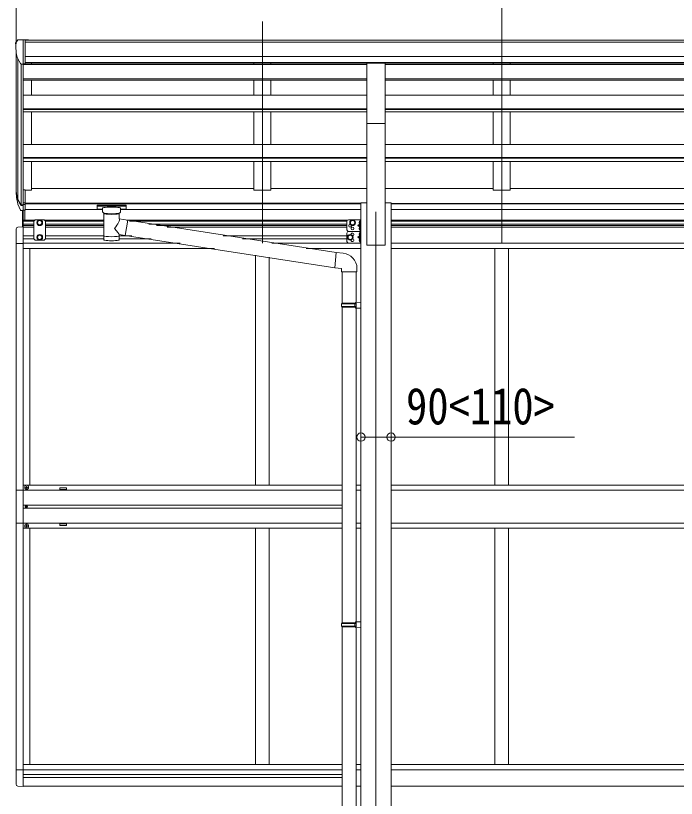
# Model space of a CAD drawing. Units: millimetres at full size, sheet at 1:25; details may follow other scales. Extents: x -6988 to 7066, y -4877 to 4823.
# Drawn here: x -228 to 1749, y -770 to 1572 of the extents above; entities that cross this region are included whole.
import ezdxf
from ezdxf.enums import TextEntityAlignment as Align

# ---------------------------------------------------------------- set-up
doc = ezdxf.new("R2010")
doc.units = ezdxf.units.MM
doc.header["$LTSCALE"] = 25
doc.header["$PDMODE"] = 32
doc.header["$PDSIZE"] = 25
for name, color, linetype, lineweight in [('0-1_本体', 4, 'Continuous', 9), ('0-2_部品', 7, 'Continuous', 9), ('0-8_PARTS2', 2, 'Continuous', 9), ('0-A_寸法', 6, 'Continuous', 9), ('1-1_GLASS', 4, 'Continuous', 9), ('1-2_GLASS_SEAL', 7, 'Continuous', 9)]:
    doc.layers.add(name, color=color, linetype=linetype, lineweight=lineweight)
doc.styles.add('ＭＳ ゴシック', font='')
doc.styles.get('ＭＳ ゴシック').set_extended_font_data('MS Gothic')

msp = doc.modelspace()

# ---------------------------------------------------------------- linework, layer by layer
at = {"layer": '0-1_本体'}
for p, q in [((-199.37, 1497.98), (4799.63, 1497.98)), ((-199.37, 1492.64), (4799.63, 1492.64)), ((-225.87, 1045.87), (-225.87, 1461.23)), ((-221.59, 1442.43), (-221.59, 1023.87)), ((-199.37, 1449.11), (4799.63, 1449.1)), ((-199.37, 1431.44), (4799.63, 1431.44)), ((822.63, 1429.06), (-199.37, 1429.06)), ((-180.87, 1429.06), (-180.87, 1425.92)), ((485.13, 1425.92), (485.13, 1429.06)), ((535.13, 1425.92), (535.13, 1429.06)), ((877.63, 1429.06), (3722.63, 1429.06)), ((1201.13, 1425.92), (1201.13, 1429.06)), ((1251.13, 1425.92), (1251.13, 1429.06)), ((-211.87, 1427.08), (-211.87, 1005.87)), ((-205.87, 1426.6), (-205.87, 1050.3)), ((822.63, 1425.92), (-205.87, 1425.92)), ((877.63, 1425.92), (3722.63, 1425.92)), ((822.63, 1382.44), (-205.87, 1382.44)), ((877.63, 1382.44), (3722.63, 1382.44)), ((822.63, 1378.36), (-205.87, 1378.36)), ((-180.87, 1378.33), (-180.87, 1333.34)), ((485.13, 1333.21), (485.13, 1378.36)), ((535.13, 1333.21), (535.13, 1378.36)), ((877.63, 1378.36), (3722.63, 1378.36)), ((1201.13, 1333.21), (1201.13, 1378.36)), ((1251.13, 1333.21), (1251.13, 1378.36)), ((822.63, 1333.21), (-205.87, 1333.21)), ((877.63, 1333.21), (3722.63, 1333.21)), ((822.63, 1292.47), (-205.87, 1292.47)), ((822.63, 1290.98), (-205.87, 1290.98)), ((822.63, 885.01), (822.63, 1297.65)), ((877.63, 885.01), (877.63, 1297.65)), ((877.63, 1292.47), (3722.63, 1292.47)), ((877.63, 1290.98), (3722.63, 1290.98)), ((822.63, 1284.19), (-205.87, 1284.19)), ((-180.87, 1284.16), (-180.87, 1185.9)), ((485.13, 1185.9), (485.13, 1284.19)), ((535.13, 1185.9), (535.13, 1284.19)), ((877.63, 1284.19), (3722.63, 1284.19)), ((1201.13, 1185.9), (1201.13, 1284.19)), ((1251.13, 1185.9), (1251.13, 1284.19)), ((822.73, 1185.9), (-205.87, 1185.9)), ((877.53, 1185.9), (3722.63, 1185.9)), ((822.8, 1146.69), (-205.87, 1146.69)), ((822.71, 1145.21), (-205.87, 1145.21)), ((822.73, 1135.55), (-205.87, 1135.55)), ((-180.87, 1135.64), (-180.87, 1049.47)), ((485.13, 1135.55), (485.13, 1049.47)), ((535.13, 1135.55), (535.13, 1049.47)), ((877.47, 1146.69), (3722.63, 1146.69)), ((877.53, 1135.55), (3722.63, 1135.55)), ((877.55, 1145.21), (3722.63, 1145.21)), ((1201.13, 1135.55), (1201.13, 1049.47)), ((1251.13, 1135.55), (1251.13, 1049.47)), ((-180.87, 1054.27), (485.13, 1054.27)), ((822.86, 1054.27), (535.13, 1054.27)), ((822.86, 1054.27), (535.13, 1054.27)), ((877.4, 1054.27), (1201.13, 1054.27)), ((1917.13, 1054.27), (1251.13, 1054.27)), ((-199.37, 1049.47), (-180.87, 1049.47)), ((485.13, 1049.47), (535.13, 1049.47)), ((1201.13, 1049.47), (1251.13, 1049.47)), ((-199.37, 1010.14), (804.93, 1010.14)), ((-199.37, 1008.78), (804.93, 1008.78)), ((804.93, 1011.39), (804.93, -1864.99)), ((804.93, 1011.39), (822.63, 1011.39)), ((877.63, 1011.39), (895.33, 1011.39)), ((895.33, 1011.39), (895.33, -1864.99)), ((895.33, 1009.97), (3704.8, 1009.97)), ((895.33, 1008.59), (3704.93, 1008.59)), ((-199.37, 991.41), (32.13, 991.41)), ((86.13, 991.41), (804.93, 991.41)), ((895.33, 991.41), (3704.93, 991.41)), ((822.37, 885.01), (877.37, 885.01))]:
    msp.add_line(p, q, dxfattribs=at)
at = {"layer": '0-2_部品'}
for p, q in [((-220.96, 1499.02), (-225.03, 1493.21)), ((-217.87, 1499.59), (-220.2, 1499.45)), ((-217.87, 1499.59), (-199.37, 1499.59)), ((-205.87, 1426.6), (-205.87, 1499.59)), ((-199.37, 1499.59), (-189.37, 1499.5)), ((-199.37, 1427.6), (-199.37, 1499.59)), ((-189.37, 1497.98), (-189.37, 1499.5)), ((-227.87, 1490.22), (-227.87, 1489.59)), ((-213.49, 1428.42), (-222.77, 1444.48)), ((822.63, 1429.72), (877.63, 1429.72)), ((822.63, 1248.79), (822.63, 1429.72)), ((877.63, 1248.79), (877.63, 1429.72)), ((-205.87, 1426.6), (-211.08, 1426.92)), ((-199.37, 1427.6), (-205.87, 1427.6)), ((822.63, 1248.79), (877.63, 1248.79)), ((-205.87, 1050.3), (-205.87, 988.42)), ((-199.37, 1050.3), (-205.87, 1050.3)), ((-199.37, 1050.3), (-199.37, 989.24)), ((-223.48, 1024.26), (-213.31, 1005.09)), ((-212.3, 1006.34), (-222.06, 1024.76)), ((-220.89, 1007.41), (-213.31, 989.92)), ((-199.37, 1011.99), (-205.87, 1011.99)), ((-205.87, 1005.59), (-211, 1005.59)), ((-205.87, 1003.59), (-210.71, 1003.59)), ((-205.87, 988.42), (-210.71, 988.42)), ((-199.37, 1006.59), (-205.87, 1006.59)), ((-199.37, 989.24), (-205.87, 989.24)), ((15.63, 1003.53), (15.63, 992.77)), ((15.63, 1003.33), (15.63, 1001.79)), ((17.63, 1004.19), (100.63, 1004.19)), ((17.63, 1002.01), (100.63, 1002.01)), ((17.63, 992.1), (32.13, 992.1)), ((32.13, 985.29), (32.13, 995.57)), ((86.13, 985.29), (86.13, 995.57)), ((86.13, 992.1), (100.63, 992.1)), ((102.63, 1003.53), (102.63, 992.77)), ((36.23, 980.79), (36.21, 900.5)), ((82.03, 963.22), (82.03, 980.81)), ((107.25, 959.31), (82.03, 963.23)), ((107.25, 959.31), (100.23, 914.06)), ((107.25, 959.31), (731.22, 862.52)), ((82.05, 900.5), (82.03, 917.13)), ((82.03, 916.88), (100.23, 914.06)), ((727.21, 816.69), (100.23, 914.06)), ((752.05, 860.69), (731.22, 862.52)), ((747.13, 804.95), (793.13, 804.95)), ((749.13, 804.95), (749.13, 710.95)), ((791.13, 804.95), (791.13, 713.51)), ((793.13, 804.95), (793.13, 815.87)), ((747.13, 708.95), (748.13, 710.95)), ((747.13, 708.95), (791.13, 708.95)), ((747.13, 708.95), (747.13, 700.95)), ((748.13, 710.95), (791.13, 710.95)), ((786.65, 708.95), (786.22, 710.95)), ((789.13, 713.45), (805.13, 713.92)), ((789.13, 711.45), (789.13, 713.45)), ((789.13, 711.45), (791.13, 711.45)), ((805.13, 713.92), (805.13, 695.98)), ((747.13, 700.95), (791.13, 700.95)), ((747.13, 700.95), (748.13, 698.95)), ((748.13, 698.95), (791.13, 698.95)), ((749.13, 698.95), (749.13, -245.24)), ((789.13, 696.45), (789.13, 698.45)), ((789.13, 696.45), (805.13, 695.98)), ((791.13, 696.39), (791.13, -242.68)), ((747.13, -247.24), (748.13, -245.24)), ((747.13, -247.24), (791.13, -247.24)), ((747.13, -247.24), (747.13, -255.24)), ((747.13, -255.24), (791.13, -255.24)), ((747.13, -255.24), (748.13, -257.24)), ((748.13, -245.24), (791.13, -245.24)), ((748.13, -257.24), (791.13, -257.24)), ((749.13, -257.24), (749.13, -1090.4)), ((786.65, -247.24), (786.22, -245.24)), ((789.13, -242.74), (805.13, -242.27)), ((789.13, -244.74), (789.13, -242.74)), ((789.13, -244.74), (791.13, -244.74)), ((805.13, -242.27), (805.13, -260.21)), ((789.13, -259.74), (789.13, -257.74)), ((789.13, -259.74), (805.13, -260.21)), ((791.13, -259.8), (791.13, -1087.84))]:
    msp.add_line(p, q, dxfattribs=at)
for points in [[(15.63, 1003.53), (15.67, 1003.72), (15.75, 1003.86), (15.85, 1003.95), (15.95, 1004.01), (16.07, 1004.06), (16.37, 1004.12), (16.86, 1004.17), (17.4, 1004.19), (17.63, 1004.19)], [(15.63, 992.77), (15.67, 992.57), (15.75, 992.43), (15.85, 992.34), (15.95, 992.28), (16.07, 992.23), (16.37, 992.17), (16.86, 992.13), (17.4, 992.1), (17.63, 992.1)], [(32.17, 985.35), (32.15, 985), (32.39, 984.04), (32.91, 983.16), (33.72, 982.32), (34.83, 981.52), (36.23, 980.79)], [(82.03, 980.81), (82.26, 980.9), (83.62, 981.63), (84.73, 982.48), (85.49, 983.35), (85.95, 984.25), (86.12, 985.13)], [(100.63, 1004.19), (100.98, 1004.19), (101.51, 1004.16), (101.96, 1004.11), (102.27, 1004.03), (102.44, 1003.93), (102.56, 1003.8), (102.62, 1003.62), (102.63, 1003.53)], [(100.63, 992.1), (100.98, 992.11), (101.51, 992.13), (101.96, 992.18), (102.27, 992.26), (102.44, 992.36), (102.56, 992.5), (102.62, 992.68), (102.63, 992.77)], [(731.22, 862.52), (727.21, 816.69), (747.13, 814.95), (747.13, 804.95)], [(786.65, 708.95), (786.65, 700.95), (786.22, 698.95)], [(789.13, 698.45), (791.13, 698.45), (791.13, 711.45)], [(786.65, -247.24), (786.65, -255.24), (786.22, -257.24)], [(789.13, -257.74), (791.13, -257.74), (791.13, -244.74)]]:
    msp.add_lwpolyline(points, dxfattribs=at)
for centre, radius, start, end in [((-220.14, 1498.45), 1, 93.5, 145), ((-224.87, 1490.22), 3, 93, 180), ((-25.87, 1489.59), 202, 180, 192.90261), ((-210.89, 1429.92), 3, 210, 266.5), ((-137.21, 1046.43), 89.07, 174.49576, 194.41188), ((-137.92, 1050.71), 88.05, 177.22392, 197.21071), ((-92.65, 1043.48), 133.22, 183.27987, 195.71302), ((-210.71, 1006.59), 3, 210, 270), ((-210.71, 991.42), 3, 210, 270), ((-211, 1007.09), 1.5, 210, 270), ((748.13, 815.87), 45, 0, 85)]:
    msp.add_arc(centre, radius, start, end, dxfattribs=at)
for centre, major_axis, ratio, start_param, end_param in [((17.63, 1001.79), (2, 0), 0.109601, 1.5707963, 3.1415927), ((59.13, 995.57), (27, 0), 0.122176, 6.2831853, 9.424778), ((70.13, 985.29), (16, 0), 0.361356, 6.2636979, 6.2831853), ((100.63, 1001.79), (2, 0), 0.109601, 0, 1.5707963), ((59.14, 980.34), (-22.91, 0.42), 0.072511, 0.0008029, 1.5715993), ((59.14, 978.72), (-22.91, 0.42), 0.072511, 0.0008029, 1.5715993), ((59.12, 980.34), (22.92, 0.42), 0.07247, 4.71158, 6.2823764), ((59.12, 978.72), (22.92, 0.42), 0.07247, 4.71158, 6.2823764), ((59.13, 936.68), (-22.81, -26.62), 0.234429, 1.6855472, 3.1268519), ((61.69, 939.33), (20.32, -22.25), 0.045535, 0.0389954, 1.3075346), ((59.13, 900.5), (22.92, 0), 0.101955, 3.1415499, 6.2833984), ((59.13, 912.94), (22.91, 0), 0.122865, 3.1415927, 6.2831853)]:
    msp.add_ellipse(centre, major_axis=major_axis, ratio=ratio, start_param=start_param, end_param=end_param, dxfattribs=at)
at = {"layer": '0-8_PARTS2'}
for p, q in [((510.13, 891.21), (510.13, 1553.74)), ((1226.13, 891.21), (1226.13, 1553.74)), ((850.13, 985.01), (850.13, -1964.99))]:
    msp.add_line(p, q, dxfattribs=at)
at = {"layer": '0-A_寸法'}
for p, q in [((-225.87, 2033.36), (-225.87, 1487.74)), ((1226.13, 1716.75), (1226.13, 1487.74)), ((805.13, 310.45), (895.13, 310.45)), ((895.13, 310.45), (1443.66, 310.45))]:
    msp.add_line(p, q, dxfattribs=at)
for p in [(805.13, 310.45), (895.13, 310.45)]:
    msp.add_point(p, dxfattribs=at)
at = {"layer": '1-1_GLASS'}
for p, q in [((-205.87, 959.89), (-170.37, 959.89)), ((-205.87, 956.39), (-173.37, 956.39)), ((-205.87, 947.39), (-173.37, 947.39)), ((-205.87, 943.89), (-173.37, 943.89)), ((-205.87, 939.59), (-205.87, 102.39)), ((-173.37, 938.89), (-205.87, 938.89)), ((-141.37, 959.89), (36.23, 959.89)), ((-138.37, 956.39), (36.23, 956.39)), ((-138.37, 947.39), (36.23, 947.39)), ((-138.37, 943.89), (36.23, 943.89)), ((36.23, 938.89), (-138.37, 938.89)), ((103.51, 959.89), (765.14, 959.89)), ((112.78, 956.39), (763.16, 956.39)), ((170.79, 947.39), (763.13, 947.39)), ((193.35, 943.89), (763.13, 943.89)), ((602.21, 938.89), (225.58, 938.89)), ((763.13, 938.89), (602.21, 938.89)), ((895.33, 959.89), (3704.93, 959.89)), ((895.33, 956.39), (3704.93, 956.39)), ((895.33, 947.39), (3704.93, 947.39)), ((895.33, 943.89), (3704.93, 943.89)), ((3704.93, 938.89), (895.33, 938.89)), ((-225.87, 890.19), (-225.87, 151.59)), ((-205.87, 912.89), (-173.37, 912.89)), ((-205.87, 903.89), (-173.37, 903.89)), ((264.24, 890.39), (-205.87, 890.39)), ((-138.37, 912.89), (36.23, 912.89)), ((-138.37, 903.89), (36.21, 903.89)), ((82.04, 912.89), (119.21, 912.89)), ((82.05, 903.89), (177.22, 903.89)), ((393.17, 912.89), (763.13, 912.89)), ((451.18, 903.89), (763.13, 903.89)), ((538.2, 890.39), (804.93, 890.39)), ((895.33, 890.39), (3704.93, 890.39)), ((367.37, 874.39), (-205.87, 874.39)), ((-185.87, 874.39), (-185.87, 166.89)), ((804.93, 874.39), (641.34, 874.39)), ((822.37, 885.01), (877.37, 885.01)), ((895.33, 874.39), (3704.93, 874.39)), ((1206.13, 874.39), (1206.13, 167.39)), ((1246.13, 874.39), (1246.13, 167.39)), ((490.13, 855.35), (490.13, 167.39)), ((530.13, 849.14), (530.13, 167.39)), ((-205.87, 166.89), (748.93, 166.89)), ((790.93, 166.89), (804.93, 166.89)), ((895.33, 166.89), (3704.93, 166.89)), ((-205.87, 151.39), (748.93, 151.39)), ((790.93, 151.39), (804.93, 151.39)), ((895.33, 151.39), (3704.93, 151.39)), ((748.93, 106.89), (-205.87, 106.89)), ((-205.87, 102.39), (-205.87, -734.61)), ((-205.87, 97.89), (748.93, 97.89)), ((-225.87, 53.19), (-225.87, -685.41)), ((-205.87, 53.39), (748.93, 53.39)), ((790.93, 53.39), (804.93, 53.39)), ((895.33, 53.39), (3704.93, 53.39)), ((748.93, 37.89), (-205.87, 37.89)), ((-185.87, 37.89), (-185.87, -669.61)), ((490.13, 37.89), (490.13, -669.61)), ((530.13, 37.89), (530.13, -669.61)), ((790.93, 37.89), (804.93, 37.89)), ((895.33, 37.89), (3704.93, 37.89)), ((1206.13, 37.89), (1206.13, -669.61)), ((1246.13, 37.89), (1246.13, -669.61)), ((-205.87, -669.61), (748.93, -669.61)), ((790.93, -669.61), (804.93, -669.61)), ((895.33, -669.61), (3704.93, -669.61)), ((-205.87, -685.61), (748.93, -685.61)), ((-205.87, -699.11), (746.93, -699.11)), ((790.93, -685.61), (804.93, -685.61)), ((895.33, -685.61), (3704.93, -685.61)), ((-205.87, -708.11), (748.93, -708.11)), ((-205.87, -734.11), (748.93, -734.11)), ((790.93, -734.11), (804.93, -734.11)), ((895.33, -734.11), (3704.93, -734.11))]:
    msp.add_line(p, q, dxfattribs=at)
for points in [[(-75.87, 153.39), (-95.87, 153.39), (-95.87, 158.39), (-75.87, 158.39)], [(-75.87, 51.39), (-95.87, 51.39), (-95.87, 46.39), (-75.87, 46.39)]]:
    msp.add_lwpolyline(points, close=True, dxfattribs=at)
at = {"layer": '1-2_GLASS_SEAL'}
for p, q in [((-207.37, 939.39), (-207.37, 988.42)), ((-205.87, 939.39), (-205.87, 989.24)), ((-200.37, 959.89), (-200.37, 989.24)), ((-169.37, 960.89), (-173.37, 956.89)), ((-142.37, 960.89), (-169.37, 960.89)), ((-142.37, 960.89), (-138.37, 956.89)), ((767.93, 960.89), (804.93, 960.89)), ((802.43, 960.89), (802.43, 925.89)), ((804.93, 960.89), (804.93, 925.89)), ((-205.87, 939.39), (-221.16, 938.59)), ((-173.37, 956.89), (-173.37, 903.4)), ((-138.37, 903.4), (-138.37, 956.89)), ((762.93, 955.89), (762.93, 930.89)), ((802.43, 943.39), (795.43, 943.39)), ((801.93, 956.39), (801.13, 956.25)), ((801.93, 948.39), (801.13, 948.54)), ((801.93, 938.39), (801.13, 938.25)), ((801.93, 948.39), (802.43, 948.48)), ((-226.37, 933.1), (-226.37, 890.19)), ((-155.87, 915.9), (-162.37, 912.15)), ((-149.37, 912.15), (-155.87, 915.9)), ((762.93, 920.89), (762.93, 895.89)), ((767.93, 925.89), (804.93, 925.89)), ((767.93, 925.89), (804.93, 925.89)), ((801.93, 930.39), (801.13, 930.54)), ((801.93, 921.39), (801.13, 921.25)), ((801.93, 913.39), (801.13, 913.54)), ((801.93, 930.39), (802.43, 930.48)), ((801.93, 913.39), (802.43, 913.48)), ((802.43, 925.89), (802.43, 890.89)), ((804.93, 925.89), (804.93, 890.89)), ((-205.87, 890.19), (-226.37, 890.19)), ((-169.37, 899.4), (-173.37, 903.4)), ((-142.37, 899.4), (-169.37, 899.4)), ((-162.37, 912.15), (-162.37, 904.64)), ((-162.37, 904.64), (-155.87, 900.89)), ((-155.87, 900.89), (-149.37, 904.64)), ((-149.37, 904.64), (-149.37, 912.15)), ((-142.37, 899.4), (-138.37, 903.4)), ((767.93, 890.89), (804.93, 890.89)), ((802.43, 908.39), (795.43, 908.39)), ((801.93, 903.39), (801.13, 903.25)), ((801.93, 895.39), (801.13, 895.54)), ((801.93, 895.39), (802.43, 895.48)), ((-196.37, 159.89), (-197.37, 159.89)), ((-193.37, 160.89), (-192.37, 160.89)), ((-197.1, 102.8), (-197.92, 102.8)), ((-194.64, 101.98), (-193.82, 101.98)), ((-196.37, 44.89), (-197.37, 44.89)), ((-193.37, 43.89), (-192.37, 43.89)), ((-205.87, -685.41), (-226.37, -685.41)), ((-226.37, -728.32), (-226.37, -685.41)), ((-205.87, -734.61), (-221.16, -733.81))]:
    msp.add_line(p, q, dxfattribs=at)
for points in [[(-162.37, 955.65), (-155.87, 959.4), (-149.37, 955.65)], [(-149.37, 955.65), (-149.37, 948.14), (-155.87, 944.39), (-162.37, 948.14), (-162.37, 955.65)], [(802.43, 948.39), (795.43, 943.39), (802.43, 938.39)], [(802.82, 952.39), (802.18, 953.58), (799.95, 954.69)], [(802.82, 952.39), (802.18, 951.21), (799.95, 950.09)], [(801.93, 948.39), (801.93, 956.39), (802.43, 956.31), (802.43, 948.48)], [(801.93, 930.39), (801.93, 938.39), (802.43, 938.31), (802.43, 930.48)], [(802.82, 934.39), (802.18, 935.58), (799.95, 936.69)], [(802.82, 934.39), (802.18, 933.21), (799.95, 932.09)], [(802.82, 917.39), (802.18, 918.58), (799.95, 919.69)], [(802.82, 917.39), (802.18, 916.21), (799.95, 915.09)], [(801.93, 913.39), (801.93, 921.39), (802.43, 921.31), (802.43, 913.48)], [(802.43, 913.39), (795.43, 908.39), (802.43, 903.39)], [(802.82, 899.39), (802.18, 900.58), (799.95, 901.69)], [(802.82, 899.39), (802.18, 898.21), (799.95, 897.09)], [(801.93, 895.39), (801.93, 903.39), (802.43, 903.31), (802.43, 895.48)], [(-205.87, 151.39), (-226.57, 151.39), (-226.57, 53.39), (-205.87, 53.39)], [(-197.37, 159.89), (-197.37, 160.89), (-196.37, 160.89)], [(-195.37, 161.89), (-195.37, 162.89), (-194.37, 162.89), (-194.37, 161.89)], [(-194.37, 158.89), (-194.37, 157.89), (-195.37, 157.89), (-195.37, 158.89)], [(-192.37, 160.89), (-192.37, 159.89), (-193.37, 159.89)], [(-197.92, 102.8), (-197.92, 101.98), (-197.1, 101.98)], [(-195.46, 103.62), (-195.46, 104.44), (-196.28, 104.44), (-196.28, 103.62)], [(-196.28, 101.16), (-196.28, 100.34), (-195.46, 100.34), (-195.46, 101.16)], [(-193.82, 101.98), (-193.82, 102.8), (-194.64, 102.8)], [(-194.37, 45.89), (-194.37, 46.89), (-195.37, 46.89), (-195.37, 45.89)], [(-197.37, 44.89), (-197.37, 43.89), (-196.37, 43.89)], [(-195.37, 42.89), (-195.37, 41.89), (-194.37, 41.89), (-194.37, 42.89)], [(-192.37, 43.89), (-192.37, 44.89), (-193.37, 44.89)]]:
    msp.add_lwpolyline(points, dxfattribs=at)
for points in [[(779.93, 944.39), (786.43, 948.14), (786.43, 955.65), (779.93, 959.4), (773.43, 955.65), (773.43, 948.14)], [(772.93, 900.89), (779.43, 904.64), (779.43, 912.15), (772.93, 915.9), (766.43, 912.15), (766.43, 904.64)]]:
    msp.add_lwpolyline(points, close=True, dxfattribs=at)
for centre, radius in [((-155.87, 951.89), 8.5), ((779.93, 951.89), 8.5), ((-155.87, 951.89), 7.5), ((-155.87, 951.89), 6.5), ((779.93, 951.89), 7.5), ((779.93, 951.89), 6.5), ((779.93, 934.89), 4.25), ((-155.87, 908.39), 8.5), ((-155.87, 908.39), 7.5), ((-155.87, 908.39), 6.5), ((772.93, 908.39), 8.5), ((772.93, 908.39), 7.5), ((772.93, 908.39), 6.5), ((-194.87, 160.39), 5.9), ((-195.87, 102.39), 3.75), ((-194.87, 44.39), 5.9)]:
    msp.add_circle(centre, radius, dxfattribs=at)
for centre, radius, start, end in [((767.93, 955.89), 5, 90, 180), ((-220.87, 933.1), 5.5, 93, 180), ((772.93, 943.39), 4.25, 94.76077, 6.29431), ((806.03, 952.39), 6.5, 147.94412, 212.05588), ((806.03, 934.39), 6.5, 147.94412, 212.05588), ((801.29, 955.37), 0.9, 100, 147.94412), ((801.29, 949.42), 0.9, 212.05588, 260), ((801.29, 937.37), 0.9, 100, 147.94412), ((767.93, 930.89), 5, 180, 270), ((767.93, 920.89), 5, 90, 180), ((779.93, 916.89), 4.25, 274.76077, 186.29431), ((806.03, 917.39), 6.5, 147.94412, 212.05588), ((801.29, 931.42), 0.9, 212.05588, 260), ((801.29, 920.37), 0.9, 100, 147.94412), ((801.29, 914.42), 0.9, 212.05588, 260), ((767.93, 895.89), 5, 180, 270), ((779.93, 899.89), 4.25, 173.70569, 85.23923), ((806.03, 899.39), 6.5, 147.94412, 212.05588), ((801.29, 902.37), 0.9, 100, 147.94412), ((801.29, 896.42), 0.9, 212.05588, 260), ((-196.37, 161.89), 1, 270, 0), ((-196.37, 158.89), 1, 0, 90), ((-193.37, 161.89), 1, 180, 270), ((-193.37, 158.89), 1, 90, 180), ((-197.1, 103.62), 0.82, 270, 0), ((-197.1, 101.16), 0.82, 0, 90), ((-194.64, 103.62), 0.82, 180, 270), ((-194.64, 101.16), 0.82, 90, 180), ((-196.37, 45.89), 1, 270, 0), ((-196.37, 42.89), 1, 0, 90), ((-193.37, 45.89), 1, 180, 270), ((-193.37, 42.89), 1, 90, 180), ((-220.87, -728.32), 5.5, 180, 267)]:
    msp.add_arc(centre, radius, start, end, dxfattribs=at)

# ---------------------------------------------------------------- texts
at = {"layer": '0-A_寸法', "color": 7, "style": 'ＭＳ ゴシック', "width": 0.85}
msp.add_text('90<110>', height=110, dxfattribs=at).set_placement((940.01, 315.45), align=Align.BOTTOM_LEFT)

doc.saveas('drawing.dxf')
